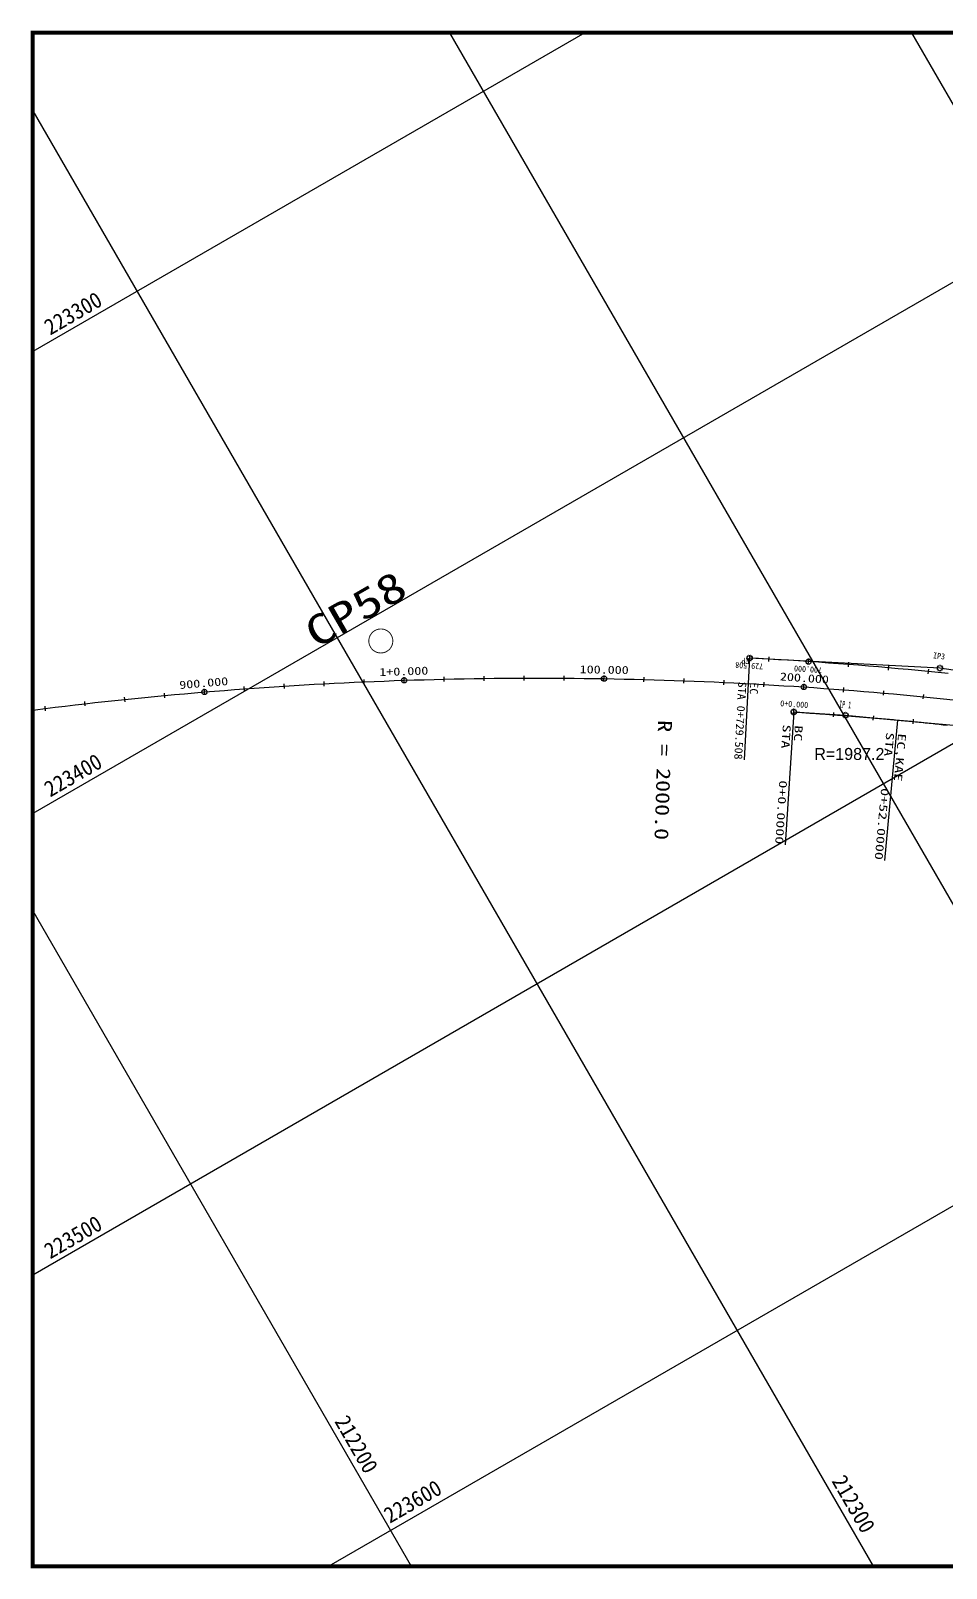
# Model space of a CAD drawing. Extents: x -5410 to -3212, y 168 to 1565.
# Drawn here: x -5410 to -4952, y 796 to 1565 of the extents above; entities that cross this region are included whole.
import ezdxf
from ezdxf.enums import TextEntityAlignment as Align

# ---------------------------------------------------------------- set-up
doc = ezdxf.new("R2010")
doc.units = 0
doc.header["$MEASUREMENT"] = 0
doc.layers.get('0').update_dxf_attribs({"linetype": 'CONTINUOUS'})
for name, color, linetype in [('CA-ALGN-CNTL', 2, 'CONTINUOUS'), ('CA-ALGN-IPLN', 1, 'CONTINUOUS'), ('CA-ALGN-IPSM', 2, 'CONTINUOUS'), ('CA-ALGN-STSM', 2, 'CONTINUOUS'), ('CA-ALGN-SUBL', 1, 'CONTINUOUS'), ('CA-ALGN-SUBT', 2, 'CONTINUOUS'), ('CA-ALGN-TEXT', 3, 'CONTINUOUS'), ('CA-TEXT', 3, 'CONTINUOUS'), ('CV-GRID-BORD', 4, 'CONTINUOUS'), ('CV-GRID-LINE', 1, 'CONTINUOUS'), ('CV-GRID-TEXT', 4, 'CONTINUOUS'), ('CV-SURV-SYMB', 3, 'CONTINUOUS'), ('CV-SURV-TEXT', 3, 'CONTINUOUS')]:
    doc.layers.add(name, color=color, linetype=linetype)
doc.styles.add('GHS', font='DotumChe.ttf')
doc.styles.add('GTXT', font='DotumChe.ttf')

# ---------------------------------------------------------------- blocks, each defined once
blk = doc.blocks.new('CVSVCPM')
at = {"const_width": 0.15}
blk.add_lwpolyline([(0, 2, -1), (0, -2, -1), (0, 2)], format="xyb", dxfattribs=at)
at = {"style": 'GTXT', "flags": 1}
blk.add_attdef('NO', text='', height=2.5, dxfattribs=at).set_placement((0, 4.76), align=Align.MIDDLE)
blk = doc.blocks.new('CASTAMM')
blk.add_line((0, -1.5), (0, 1.5))
blk.add_circle((0, 0), 1.3)
at = {"style": 'GTXT', "flags": 1}
for tag, p in [('XSEC_DAT', (0, -6.85)), ('STA_DST', (0, -3.62))]:
    blk.add_attdef(tag, text='', height=2.5, dxfattribs=at).set_placement(p, align=Align.MIDDLE)
blk = doc.blocks.new('CAIPMRK')
at = {"const_width": 0.1}
blk.add_lwpolyline([(-2, 0, -1), (2, 0, -1)], format="xyb", close=True, dxfattribs=at)
blk.add_circle((0, 0), 1.5)
blk = doc.blocks.new('CASTAMS')
blk.add_line((0, -1.5), (0, 1.5))
at = {"style": 'GTXT', "flags": 1}
for tag, p in [('XSEC_DAT', (0, -6.9)), ('STA_DST', (0, -3.6))]:
    blk.add_attdef(tag, text='', height=2.5, dxfattribs=at).set_placement(p, align=Align.MIDDLE)

msp = doc.modelspace()

# ---------------------------------------------------------------- linework, layer by layer
at = {"layer": 'CA-ALGN-CNTL'}
for points in [[(-4950.9, 1243.72), (-4955.88, 1244.22), (-4960.85, 1244.71), (-4965.83, 1245.19), (-4970.81, 1245.66), (-4975.79, 1246.11), (-4980.77, 1246.55), (-4985.75, 1246.98), (-4990.73, 1247.4), (-4995.71, 1247.8), (-5000.7, 1248.2), (-5005.68, 1248.58), (-5010.67, 1248.94), (-5015.66, 1249.3), (-5020.65, 1249.64), (-5025.63, 1249.97), (-5030.62, 1250.29), (-5035.62, 1250.6), (-5040.61, 1250.89), (-5045.6, 1251.17), (-5050.1, 1251.41), (-5050.1, 1251.41)], [(-5408.55, 1225.42), (-5407.22, 1225.59), (-5402.26, 1226.22), (-5397.3, 1226.82), (-5392.33, 1227.42), (-5387.37, 1228.01), (-5382.4, 1228.58), (-5377.43, 1229.14), (-5372.46, 1229.68), (-5367.49, 1230.22), (-5362.52, 1230.74), (-5357.54, 1231.25), (-5352.57, 1231.75), (-5347.59, 1232.23), (-5342.61, 1232.7), (-5337.64, 1233.16), (-5332.66, 1233.61), (-5327.68, 1234.05), (-5322.69, 1234.47), (-5317.71, 1234.88), (-5312.73, 1235.28), (-5307.74, 1235.66), (-5302.75, 1236.03), (-5297.77, 1236.39), (-5292.78, 1236.74), (-5287.79, 1237.08), (-5282.8, 1237.4), (-5277.81, 1237.71), (-5272.82, 1238.01), (-5267.83, 1238.29), (-5262.84, 1238.57), (-5257.84, 1238.83), (-5252.85, 1239.07), (-5247.85, 1239.31), (-5242.86, 1239.53), (-5237.86, 1239.74), (-5232.87, 1239.94), (-5227.87, 1240.13), (-5222.87, 1240.3), (-5217.88, 1240.46), (-5212.88, 1240.61), (-5207.88, 1240.74), (-5202.88, 1240.87), (-5197.88, 1240.98), (-5192.88, 1241.07), (-5187.88, 1241.16), (-5182.89, 1241.23), (-5177.89, 1241.29), (-5172.89, 1241.34), (-5167.89, 1241.38), (-5162.89, 1241.4), (-5157.89, 1241.41), (-5152.89, 1241.41), (-5147.89, 1241.39), (-5142.89, 1241.37), (-5137.89, 1241.33), (-5132.89, 1241.28), (-5127.89, 1241.21), (-5122.89, 1241.13), (-5117.89, 1241.04), (-5112.89, 1240.94), (-5107.89, 1240.83), (-5102.89, 1240.7), (-5097.89, 1240.56), (-5092.9, 1240.41), (-5087.9, 1240.25), (-5082.9, 1240.07), (-5077.91, 1239.88), (-5072.91, 1239.68), (-5067.91, 1239.46), (-5062.92, 1239.24), (-5057.93, 1239), (-5052.93, 1238.74), (-5047.94, 1238.48), (-5042.95, 1238.2), (-5037.95, 1237.91), (-5032.96, 1237.61), (-5027.97, 1237.3), (-5022.98, 1236.97), (-5018, 1236.63), (-5013.01, 1236.28), (-5008.02, 1235.92), (-5003.04, 1235.54), (-4998.05, 1235.15), (-4993.07, 1234.75), (-4988.08, 1234.33), (-4983.1, 1233.91), (-4978.12, 1233.47), (-4973.14, 1233.02), (-4968.16, 1232.55), (-4963.19, 1232.08), (-4958.21, 1231.59), (-4953.24, 1231.09), (-4948.26, 1230.57)], [(-5028.05, 1224.48), (-5027.05, 1224.42), (-5026.05, 1224.35), (-5025.05, 1224.29), (-5024.06, 1224.22), (-5023.06, 1224.15), (-5022.06, 1224.09), (-5021.06, 1224.02), (-5020.07, 1223.95), (-5019.07, 1223.88), (-5018.07, 1223.81), (-5017.07, 1223.74), (-5016.08, 1223.67), (-5015.08, 1223.6), (-5014.08, 1223.53), (-5013.08, 1223.46), (-5012.09, 1223.38), (-5011.09, 1223.31), (-5010.09, 1223.24), (-5009.09, 1223.16), (-5008.1, 1223.09), (-5007.1, 1223.02), (-5006.1, 1222.94), (-5005.11, 1222.86), (-5004.11, 1222.79), (-5003.11, 1222.71), (-5002.11, 1222.63), (-5001.12, 1222.56), (-5000.12, 1222.48), (-4999.12, 1222.4), (-4998.13, 1222.32), (-4997.13, 1222.24), (-4996.13, 1222.16), (-4995.14, 1222.08), (-4994.14, 1222), (-4993.14, 1221.92), (-4992.15, 1221.83), (-4991.15, 1221.75), (-4990.15, 1221.67), (-4989.16, 1221.58), (-4988.16, 1221.5), (-4987.16, 1221.41), (-4986.17, 1221.33), (-4985.17, 1221.24), (-4984.18, 1221.16), (-4983.18, 1221.07), (-4982.18, 1220.98), (-4981.19, 1220.9), (-4980.19, 1220.81), (-4979.19, 1220.72), (-4978.2, 1220.63), (-4977.2, 1220.54), (-4976.21, 1220.45), (-4976.21, 1220.45), (-4975.21, 1220.36), (-4974.21, 1220.27), (-4973.22, 1220.17), (-4972.22, 1220.08), (-4971.23, 1219.99), (-4970.23, 1219.89), (-4969.24, 1219.8), (-4968.24, 1219.7), (-4967.25, 1219.61), (-4966.25, 1219.51), (-4965.26, 1219.41), (-4964.26, 1219.31), (-4963.27, 1219.21), (-4962.27, 1219.11), (-4961.28, 1219), (-4960.28, 1218.9), (-4959.29, 1218.79), (-4958.29, 1218.68), (-4957.3, 1218.57), (-4956.31, 1218.46), (-4955.31, 1218.35), (-4954.32, 1218.24), (-4953.33, 1218.12), (-4952.33, 1218), (-4951.34, 1217.89)]]:
    msp.add_lwpolyline(points, dxfattribs=at)
at = {"layer": 'CA-ALGN-IPLN'}
for p, q in [((-4954.93, 1246.39), (-5050.1, 1251.41)), ((-4658.55, 1202.4), (-4954.93, 1246.39)), ((-5028.05, 1224.48), (-5002.1, 1222.8)), ((-5002.1, 1222.8), (-4976.21, 1220.45)), ((-4976.21, 1220.45), (-4903.56, 1213.84))]:
    msp.add_line(p, q, dxfattribs=at)
at = {"layer": 'CA-ALGN-SUBL'}
for p, q in [((-5050.1, 1251.41), (-5052.79, 1200.48)), ((-5028.05, 1224.48), (-5032.34, 1158.12)), ((-4976.21, 1220.45), (-4982.59, 1150.24)), ((-4976.21, 1220.45), (-4976.21, 1220.45))]:
    msp.add_line(p, q, dxfattribs=at)
at = {"layer": 'CV-GRID-BORD', "const_width": 2}
msp.add_lwpolyline([(-4054.24, 1564.07), (-4054.24, 797.34), (-5408.55, 797.34), (-5408.55, 1564.07)], close=True, dxfattribs=at)
at = {"layer": 'CV-GRID-LINE'}
for p, q in [((-5132.48, 1564.07), (-5408.55, 1404.68)), ((-4732.48, 1564.07), (-5408.55, 1173.74)), ((-4332.48, 1564.07), (-5408.55, 942.8)), ((-5200.13, 1564.07), (-4757.45, 797.34)), ((-4969.19, 1564.07), (-4526.51, 797.34)), ((-5408.55, 1525.07), (-4988.39, 797.34)), ((-4054.24, 1493.77), (-5260.5, 797.34)), ((-5408.55, 1125.07), (-5219.33, 797.34))]:
    msp.add_line(p, q, dxfattribs=at)

# ---------------------------------------------------------------- block references
at = {"layer": 'CA-ALGN-IPSM', "yscale": 0.849999999999909}
for p, xscale, rotation in [((-5050.1, 1251.41), 0.8500000000000629, 342.3631590667947), ((-4954.93, 1246.39), 0.8499999999999358, 281.0501499797554), ((-5028.05, 1224.48), 0.8500000000000228, 8.94777889863418), ((-5002.1, 1222.8), 0.8499999999998858, 239.5525916720169)]:
    msp.add_blockref('CAIPMRK', p, dxfattribs=dict(at, xscale=xscale, rotation=rotation))
at = {"layer": 'CA-ALGN-STSM'}
for p, rotation in [((-5050.1, 1251.41), 358.3505417511261), ((-5020.65, 1249.64), 355.8543509822782), ((-5222.87, 1240.3), 1.624387899034215), ((-5122.89, 1241.13), 358.7596180175414), ((-5022.98, 1236.97), 355.8948425766689), ((-5322.69, 1234.47), 4.489199768357717), ((-5028.05, 1224.48), 355.7785314380771)]:
    msp.add_blockref('CASTAMM', p, dxfattribs=dict(at, rotation=rotation))
at = {"layer": 'CA-ALGN-STSM', "yscale": 0.75, "zscale": 0.75}
for p, xscale, rotation in [((-5040.61, 1250.89), 0.7500000000000001, 176.7084024364974), ((-5000.7, 1248.2), 0.7499999999999928, 175.5697863692549), ((-4980.77, 1246.55), 0.7500000000000094, 175.0004696507413), ((-4960.85, 1244.71), 0.7500000000000051, 174.4312120848964), ((-5282.8, 1237.4), 0.7499999999999916, 3.629858983343192), ((-5262.84, 1238.57), 0.7499999999999923, 3.056829465716727), ((-5242.86, 1239.53), 0.7499999999999958, 2.483762673538853), ((-5202.88, 1240.87), 0.7500000000000052, 1.337884038004511), ((-5182.89, 1241.23), 0.7499999999999997, 0.7649578278355136), ((-5162.89, 1241.4), 0.7499999999999997, 0.1921062222500106), ((-5142.89, 1241.37), 0.7500000000000014, 359.6190104568114), ((-5102.89, 1240.7), 0.7499999999999954, 358.4730992875563), ((-5082.9, 1240.07), 0.7500000000000038, 357.9002976207969), ((-5062.92, 1239.24), 0.749999999999992, 357.3272220065774), ((-5042.95, 1238.2), 0.750000000000009, 356.7543023312074), ((-5362.52, 1230.74), 0.7500000000000079, 5.921548551134824), ((-5342.61, 1232.7), 0.7500000000000123, 5.348605629393793), ((-5302.75, 1236.03), 0.749999999999998, 4.202821414032114), ((-5003.04, 1235.54), 0.749999999999995, 355.6083811577511), ((-4983.1, 1233.91), 0.7499999999999835, 355.0354231915134), ((-4963.19, 1232.08), 0.7500000000000023, 354.4623888126188), ((-5402.26, 1226.22), 0.7500000000000057, 7.067459833443493), ((-5382.4, 1228.58), 0.7499999999999986, 6.494557889666365), ((-5008.1, 1223.09), 0.7499999999999905, 355.7251999375253), ((-4988.16, 1221.5), 0.7499999999999883, 355.1482871102518), ((-4968.24, 1219.7), 0.749999999999995, 354.4710918815996)]:
    msp.add_blockref('CASTAMS', p, dxfattribs=dict(at, xscale=xscale, rotation=rotation))
at = {"layer": 'CV-SURV-SYMB', "xscale": 3, "yscale": 3}
msp.add_blockref('CVSVCPM', (-5234.51, 1259.97), dxfattribs=at)

# ---------------------------------------------------------------- texts
at = {"layer": 'CA-ALGN-SUBT', "style": 'GHS'}
for s, rotation, width, p, p2 in [('STA 0+729.508', 266.97897, 1.100098, (-5055.73, 1239.69), (-5057.78, 1200.75)), ('EC', 266.97897, 1.100098, (-5049.73, 1239.38), (-5050.05, 1233.39)), ('STA    0+0.0000', 266.30172, 1.466797, (-5033.46, 1218.32), (-5037.33, 1158.44)), ('BC', 266.30172, 1.466797, (-5027.47, 1217.93), (-5027.99, 1209.95)), ('STA    0+52.0000', 264.80243, 1.466797, (-4981.77, 1214.43), (-4987.57, 1150.69)), ('EC,KAE', 264.80243, 1.466797, (-4975.8, 1213.88), (-4977.97, 1189.98))]:
    msp.add_text(s, height=4, rotation=rotation, dxfattribs=dict(at, width=width)).set_placement(p, p2, align=Align.FIT)
at = {"layer": 'CA-ALGN-TEXT', "style": 'GHS'}
for s, height, rotation, width, p, p2 in [('IP3', 3, 353.96716, 0.977865, (-4958.51, 1251.31), (-4952.55, 1250.68)), ('1+0.000', 4, 1.91089, 1.283447, (-5235.2, 1242.39), (-5210.71, 1243.21)), ('100.000', 4, 359.0461, 1.283447, (-5135.09, 1243.84), (-5110.6, 1243.43)), ('729.508', 3, 176.97897, 0.977865, (-5043.24, 1248.65), (-5057.22, 1249.39)), ('EP', 3, 176.97897, 0.977865, (-5050.1, 1251.41), (-5054.09, 1251.62)), ('700.000', 3, 176.13901, 0.977865, (-5013.82, 1246.78), (-5027.79, 1247.72)), ('900.000', 4, 4.77568, 1.283447, (-5335.11, 1235.94), (-5310.69, 1237.98)), ('200.000', 4, 356.18131, 1.283447, (-5035.04, 1240.28), (-5010.6, 1238.65)), ('0+0.000', 3, 356.30172, 0.977865, (-5034.88, 1227.33), (-5020.91, 1226.42)), ('IP 1', 3.5, 355.55208, 0.628627, (-5005.41, 1226.68), (-4999.42, 1226.22))]:
    msp.add_text(s, height=height, rotation=rotation, dxfattribs=dict(at, width=width)).set_placement(p, p2, align=Align.FIT)
at = {"layer": 'CA-TEXT', "style": 'GHS', "width": 1.257254}
msp.add_text('R = 2000.0', height=7, rotation=268.25384, dxfattribs=at).set_placement((-5095.85, 1220.49), (-5097.68, 1160.52), align=Align.FIT)
at = {"layer": 'CA-TEXT', "insert": (-5017.76, 1206.47), "char_height": 6, "width": 32.1452, "attachment_point": 1, "style": 'GHS'}
msp.add_mtext('\\fﾵﾸ\uffbf\ufff2ￃﾼ|b0|i0|c129|p49;R=1987.2', dxfattribs=at)
at = {"layer": 'CV-GRID-TEXT', "style": 'GHS'}
for s, rotation, p in [('223300', 30, (-5399.85, 1412.62)), ('223400', 30, (-5399.85, 1181.68)), ('223500', 30, (-5399.85, 950.74)), ('212200', 300, (-5257.88, 869.78)), ('223600', 30, (-5230.02, 818.56)), ('212300', 300, (-5009.29, 839.96))]:
    msp.add_text(s, height=8, rotation=rotation, dxfattribs=at).set_placement(p)
at = {"layer": 'CV-SURV-TEXT', "style": 'GHS', "width": 1.320117}
msp.add_text('CP58', height=15, rotation=30, dxfattribs=at).set_placement((-5266.81, 1255.91), (-5220.04, 1282.91), align=Align.FIT)

doc.saveas('drawing.dxf')
